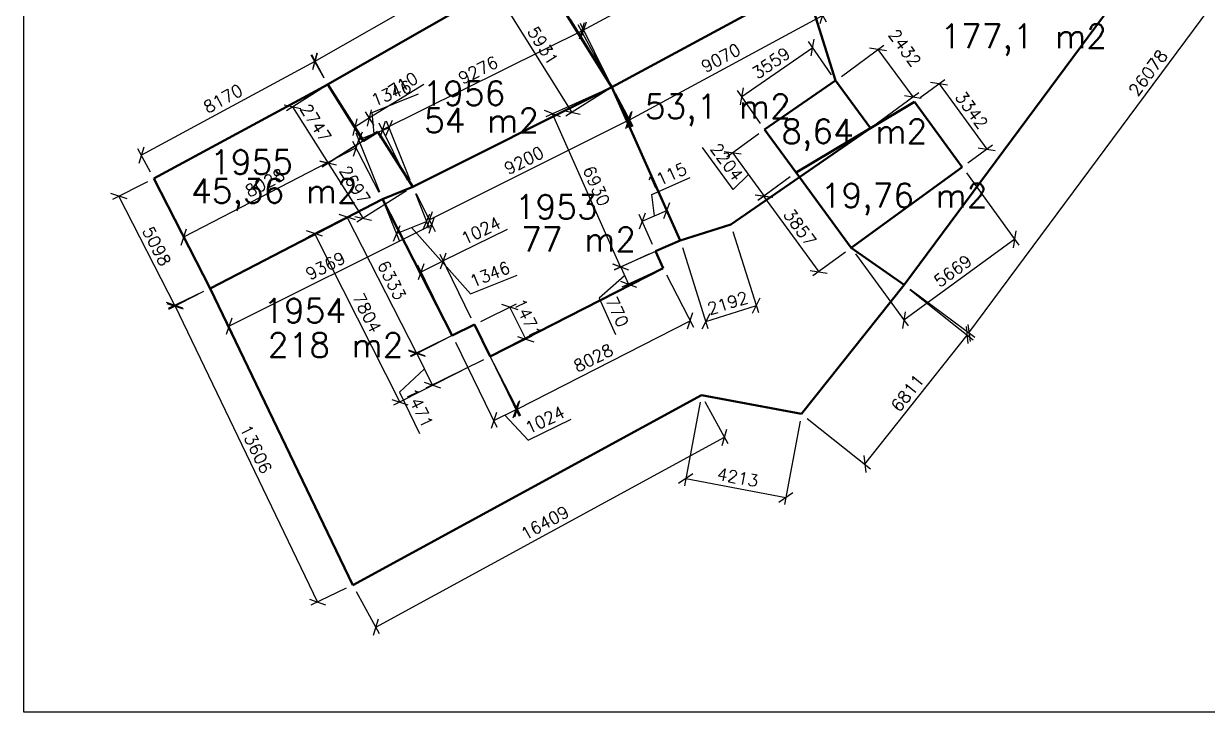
# Model space of a CAD drawing. Header units: millimetres. Extents: x -1463353 to -693674, y -1913439 to -867598.
# Drawn here: x -935317 to -886401, y -970962 to -942512 of the extents above; entities that cross this region are included whole.
import ezdxf
from ezdxf.enums import TextEntityAlignment as Align

# ---------------------------------------------------------------- set-up
doc = ezdxf.new("R2010")
doc.units = ezdxf.units.MM
doc.layers.add('bednar', color=2, linetype='Continuous', lineweight=50)
doc.layers.add('hervert', color=6, linetype='Continuous', lineweight=50)
doc.layers.add('bednar-koty', color=2, linetype='Continuous')
doc.layers.add('hervert-koty', color=6, linetype='Continuous')
doc.layers.add('vykres', color=9, linetype='Continuous', plot=False)
doc.styles.get("Standard").update_dxf_attribs({"font": 'txt.shx'})
doc.dimstyles.new('ISO-25', dxfattribs={"dimtxt": 500, "dimasz": 500, "dimexe": 300, "dimexo": 300, "dimgap": 200, "dimtad": 1, "dimdec": 0, "dimtxsty": 'Standard', "dimblk": 'OBLIQUE', "dimcen": 1, "dimadec": 0, "dimazin": 0, "dimtfac": 1, "dimtdec": 0, "dimtmove": 1, "dimatfit": 3, "dimldrblk": 'OBLIQUE', "dimfxl": 0, "dimarcsym": 0})

# ---------------------------------------------------------------- blocks, each defined once
blk = doc.blocks.new('_Oblique')
at = {"color": 0, "linetype": 'ByBlock', "lineweight": -2}
blk.add_line((-0.5, -0.5), (0.5, 0.5), dxfattribs=at)
blk = doc.blocks.new('*D5')
at = {"layer": 'Defpoints', "color": 0}
for p in [(-908887, -952617), (-907779, -954787), (-916037, -956267)]:
    blk.add_point(p, dxfattribs=at)
at = {"layer": 'hervert-koty', "color": 0, "lineweight": -2}
for p, q in [((-908750, -952884), (-907642, -955054)), ((-914929, -958437), (-907779, -954787)), ((-915900, -956534), (-914792, -958704))]:
    blk.add_line(p, q, dxfattribs=at)
at = {"layer": 'hervert-koty', "color": 0, "lineweight": -2, "xscale": 500, "yscale": 500, "zscale": 500}
for p, rotation in [((-907779, -954787), 27.04383484737327), ((-914929, -958437), 207.0438348473733)]:
    blk.add_blockref('_Oblique', p, dxfattribs=dict(at, rotation=rotation))
at = {"layer": 'hervert-koty', "color": 0, "insert": (-911776, -956323), "char_height": 500, "attachment_point": 5, "rotation": 27.0438}
blk.add_mtext('8028', dxfattribs=at)
blk = doc.blocks.new('*D7')
at = {"layer": 'Defpoints', "color": 0}
for p in [(-915220, -954224), (-916687, -954947), (-916037, -956267)]:
    blk.add_point(p, dxfattribs=at)
at = {"layer": 'hervert-koty', "color": 0, "lineweight": -2}
for p, q in [((-916418, -954814), (-914951, -954092)), ((-914570, -955544), (-915220, -954224)), ((-915768, -956134), (-914301, -955412))]:
    blk.add_line(p, q, dxfattribs=at)
at = {"layer": 'hervert-koty', "color": 0, "lineweight": -2, "xscale": 500, "yscale": 500, "zscale": 500}
for p, rotation in [((-915220, -954224), 116.2167528564192), ((-914570, -955544), 296.2167528564192)]:
    blk.add_blockref('_Oblique', p, dxfattribs=dict(at, rotation=rotation))
at = {"layer": 'hervert-koty', "color": 0, "insert": (-914491, -954686), "char_height": 500, "attachment_point": 5, "rotation": 296.2168}
blk.add_mtext('1471', dxfattribs=at)
blk = doc.blocks.new('*D8')
at = {"layer": 'Defpoints', "color": 0}
for p in [(-909207, -951917), (-908887, -952617), (-910322, -953273)]:
    blk.add_point(p, dxfattribs=at)
at = {"layer": 'hervert-koty', "color": 0, "lineweight": -2}
for p, q in [((-909480, -952041), (-910915, -952697)), ((-910642, -952573), (-910322, -953273)), ((-909160, -952741), (-910595, -953397)), ((-910482, -952923), (-911541, -953852)), ((-911541, -953852), (-910855, -955353))]:
    blk.add_line(p, q, dxfattribs=at)
at = {"layer": 'hervert-koty', "color": 0, "lineweight": -2, "xscale": 500, "yscale": 500, "zscale": 500}
for p, rotation in [((-910642, -952573), 114.5671713206013), ((-910322, -953273), 294.5671713206013)]:
    blk.add_blockref('_Oblique', p, dxfattribs=dict(at, rotation=rotation))
at = {"layer": 'hervert-koty', "color": 0, "insert": (-910789, -954416), "char_height": 500, "attachment_point": 5, "rotation": 294.5672}
blk.add_mtext('770', dxfattribs=at)
blk = doc.blocks.new('*D9')
at = {"layer": 'Defpoints', "color": 0}
for p in [(-920487, -949757), (-921946, -950502), (-917607, -955397)]:
    blk.add_point(p, dxfattribs=at)
at = {"layer": 'hervert-koty', "color": 0, "lineweight": -2}
for p, q in [((-920754, -949893), (-922213, -950638)), ((-919066, -956142), (-921946, -950502)), ((-917874, -955533), (-919333, -956278))]:
    blk.add_line(p, q, dxfattribs=at)
at = {"layer": 'hervert-koty', "color": 0, "lineweight": -2, "xscale": 500, "yscale": 500, "zscale": 500}
for p, rotation in [((-921946, -950502), 117.0505970070862), ((-919066, -956142), 297.0505970070862)]:
    blk.add_blockref('_Oblique', p, dxfattribs=dict(at, rotation=rotation))
at = {"layer": 'hervert-koty', "color": 0, "insert": (-920105, -953117), "char_height": 500, "attachment_point": 5, "rotation": 297.0506}
blk.add_mtext('6333', dxfattribs=at)
blk = doc.blocks.new('*D10')
at = {"layer": 'Defpoints', "color": 0}
for p in [(-917975, -952313), (-916687, -954947), (-917607, -955397)]:
    blk.add_point(p, dxfattribs=at)
at = {"layer": 'hervert-koty', "color": 0, "lineweight": -2}
for p, q in [((-915336, -951022), (-917975, -952313)), ((-918895, -952763), (-917975, -952313)), ((-916819, -954677), (-918107, -952044)), ((-917739, -955127), (-919027, -952494))]:
    blk.add_line(p, q, dxfattribs=at)
at = {"layer": 'hervert-koty', "color": 0, "lineweight": -2, "xscale": 500, "yscale": 500, "zscale": 500}
for p, rotation in [((-917975, -952313), 26.06466407828576), ((-918895, -952763), 206.0646640782857)]:
    blk.add_blockref('_Oblique', p, dxfattribs=dict(at, rotation=rotation))
at = {"layer": 'hervert-koty', "color": 0, "insert": (-916424, -951054), "char_height": 500, "attachment_point": 5, "rotation": 26.0647}
blk.add_mtext('1024', dxfattribs=at)
blk = doc.blocks.new('*D11')
at = {"layer": 'Defpoints', "color": 0}
for p in [(-908735, -950225), (-908187, -951467), (-909207, -951917)]:
    blk.add_point(p, dxfattribs=at)
at = {"layer": 'hervert-koty', "color": 0, "lineweight": -2}
for p, q in [((-909354, -949569), (-907769, -948870)), ((-909245, -950450), (-909354, -949569)), ((-908308, -951192), (-908856, -949951)), ((-909328, -951642), (-909876, -950401)), ((-909755, -950675), (-908735, -950225))]:
    blk.add_line(p, q, dxfattribs=at)
at = {"layer": 'hervert-koty', "color": 0, "lineweight": -2, "xscale": 500, "yscale": 500, "zscale": 500}
for p, rotation in [((-908735, -950225), 23.80594351845772), ((-909755, -950675), 203.8059435184577)]:
    blk.add_blockref('_Oblique', p, dxfattribs=dict(at, rotation=rotation))
at = {"layer": 'hervert-koty', "color": 0, "insert": (-908743, -948808), "char_height": 500, "attachment_point": 5, "rotation": 23.8059}
blk.add_mtext('1115', dxfattribs=at)
blk = doc.blocks.new('*D12')
at = {"layer": 'Defpoints', "color": 0}
for p in [(-919237, -949257), (-920487, -949757), (-918665, -950687)]:
    blk.add_point(p, dxfattribs=at)
at = {"layer": 'hervert-koty', "color": 0, "lineweight": -2}
for p, q in [((-919125, -949535), (-918553, -950965)), ((-920375, -950035), (-919803, -951465)), ((-919915, -951187), (-918665, -950687)), ((-919290, -950937), (-916847, -953667)), ((-916847, -953667), (-914928, -952900))]:
    blk.add_line(p, q, dxfattribs=at)
at = {"layer": 'hervert-koty', "color": 0, "lineweight": -2, "xscale": 500, "yscale": 500, "zscale": 500}
for p, rotation in [((-918665, -950687), 21.80140948635181), ((-919915, -951187), 201.8014094863518)]:
    blk.add_blockref('_Oblique', p, dxfattribs=dict(at, rotation=rotation))
at = {"layer": 'hervert-koty', "color": 0, "insert": (-916055, -952866), "char_height": 500, "attachment_point": 5, "rotation": 21.8014}
blk.add_mtext('1346', dxfattribs=at)
blk = doc.blocks.new('*D13')
at = {"layer": 'bednar-koty', "color": 0, "lineweight": -2}
for p, q in [((-923000, -945187), (-924458, -946111)), ((-924204, -945950), (-922734, -948270)), ((-921530, -947507), (-922988, -948431))]:
    blk.add_line(p, q, dxfattribs=at)
at = {"layer": 'Defpoints', "color": 0}
for p in [(-922747, -945027), (-921277, -947347), (-922734, -948270)]:
    blk.add_point(p, dxfattribs=at)
at = {"layer": 'bednar-koty', "color": 0, "lineweight": -2, "xscale": 500, "yscale": 500, "zscale": 500}
for p, rotation in [((-924204, -945950), 122.359192864501), ((-922734, -948270), 302.359192864501)]:
    blk.add_blockref('_Oblique', p, dxfattribs=dict(at, rotation=rotation))
at = {"layer": 'bednar-koty', "color": 0, "insert": (-923251, -946614), "char_height": 500, "attachment_point": 5, "rotation": 302.3592}
blk.add_mtext('2747', dxfattribs=at)
blk = doc.blocks.new('*D14')
at = {"layer": 'bednar-koty', "color": 0, "lineweight": -2}
for p, q in [((-930204, -949043), (-931646, -949780)), ((-929058, -954183), (-931378, -949643)), ((-927884, -953583), (-929326, -954320))]:
    blk.add_line(p, q, dxfattribs=at)
at = {"layer": 'Defpoints', "color": 0}
for p in [(-929937, -948907), (-931378, -949643), (-927617, -953447)]:
    blk.add_point(p, dxfattribs=at)
at = {"layer": 'bednar-koty', "color": 0, "lineweight": -2, "xscale": 500, "yscale": 500, "zscale": 500}
for p, rotation in [((-931378, -949643), 117.067632843799), ((-929058, -954183), 297.067632843799)]:
    blk.add_blockref('_Oblique', p, dxfattribs=dict(at, rotation=rotation))
at = {"layer": 'bednar-koty', "color": 0, "insert": (-929818, -951709), "char_height": 500, "attachment_point": 5, "rotation": 297.0676}
blk.add_mtext('5098', dxfattribs=at)
blk = doc.blocks.new('*D15')
at = {"layer": 'Defpoints', "color": 0}
for p in [(-927617, -953447), (-921717, -965707), (-923175, -966409)]:
    blk.add_point(p, dxfattribs=at)
at = {"layer": 'hervert-koty', "color": 0, "lineweight": -2}
for p, q in [((-927887, -953577), (-929346, -954279)), ((-929075, -954149), (-923175, -966409)), ((-921987, -965837), (-923446, -966539))]:
    blk.add_line(p, q, dxfattribs=at)
at = {"layer": 'hervert-koty', "color": 0, "lineweight": -2, "xscale": 500, "yscale": 500, "zscale": 500}
for p, rotation in [((-929075, -954149), 115.6987115991615), ((-923175, -966409), 295.6987115991615)]:
    blk.add_blockref('_Oblique', p, dxfattribs=dict(at, rotation=rotation))
at = {"layer": 'hervert-koty', "color": 0, "insert": (-925720, -960083), "char_height": 500, "attachment_point": 5, "rotation": 295.6987}
blk.add_mtext('13606', dxfattribs=at)
blk = doc.blocks.new('*D16')
at = {"layer": 'bednar-koty', "color": 0, "lineweight": -2}
for p, q in [((-930456, -947948), (-923270, -944061)), ((-922894, -944756), (-923413, -943797)), ((-930080, -948643), (-930598, -947684))]:
    blk.add_line(p, q, dxfattribs=at)
at = {"layer": 'Defpoints', "color": 0}
for p in [(-923270, -944061), (-922751, -945020), (-929937, -948907)]:
    blk.add_point(p, dxfattribs=at)
at = {"layer": 'bednar-koty', "color": 0, "lineweight": -2, "xscale": 500, "yscale": 500, "zscale": 500}
for p, rotation in [((-923270, -944061), 28.41014193657022), ((-930456, -947948), 208.4101419365702)]:
    blk.add_blockref('_Oblique', p, dxfattribs=dict(at, rotation=rotation))
at = {"layer": 'bednar-koty', "color": 0, "insert": (-927077, -945608), "char_height": 500, "attachment_point": 5, "rotation": 28.4101}
blk.add_mtext('8170', dxfattribs=at)
blk = doc.blocks.new('*D17')
at = {"layer": 'bednar-koty', "color": 0, "lineweight": -2}
for p, q in [((-919103, -949525), (-918318, -951094)), ((-926832, -955016), (-918452, -950826)), ((-927483, -953715), (-926698, -955284))]:
    blk.add_line(p, q, dxfattribs=at)
at = {"layer": 'Defpoints', "color": 0}
for p in [(-919237, -949257), (-918452, -950826), (-927617, -953447)]:
    blk.add_point(p, dxfattribs=at)
at = {"layer": 'bednar-koty', "color": 0, "lineweight": -2, "xscale": 500, "yscale": 500, "zscale": 500}
for p, rotation in [((-918452, -950826), 26.56505117707799), ((-926832, -955016), 206.565051177078)]:
    blk.add_blockref('_Oblique', p, dxfattribs=dict(at, rotation=rotation))
at = {"layer": 'bednar-koty', "color": 0, "insert": (-922844, -952518), "char_height": 500, "attachment_point": 5, "rotation": 26.5651}
blk.add_mtext('9369', dxfattribs=at)
blk = doc.blocks.new('*D18')
at = {"layer": 'bednar-koty', "color": 0, "lineweight": -2}
for p, q in [((-920930, -947137), (-922985, -948435)), ((-922732, -948275), (-921292, -950555)), ((-919490, -949417), (-921545, -950715))]:
    blk.add_line(p, q, dxfattribs=at)
at = {"layer": 'Defpoints', "color": 0}
for p in [(-920677, -946977), (-919237, -949257), (-921292, -950555)]:
    blk.add_point(p, dxfattribs=at)
at = {"layer": 'bednar-koty', "color": 0, "lineweight": -2, "xscale": 500, "yscale": 500, "zscale": 500}
for p, rotation in [((-922732, -948275), 122.2756443145776), ((-921292, -950555), 302.2756443145776)]:
    blk.add_blockref('_Oblique', p, dxfattribs=dict(at, rotation=rotation))
at = {"layer": 'bednar-koty', "color": 0, "insert": (-921631, -949174), "char_height": 500, "attachment_point": 5, "rotation": 302.2756}
blk.add_mtext('2697', dxfattribs=at)
blk = doc.blocks.new('*D19')
at = {"layer": 'bednar-koty', "color": 0, "lineweight": -2}
for p, q in [((-918777, -945021), (-921027, -946409)), ((-921439, -947094), (-921789, -946526)), ((-921027, -946409), (-921632, -946782)), ((-920834, -946721), (-921185, -946153))]:
    blk.add_line(p, q, dxfattribs=at)
at = {"layer": 'Defpoints', "color": 0}
for p in [(-921632, -946782), (-920677, -946977), (-921281, -947350)]:
    blk.add_point(p, dxfattribs=at)
at = {"layer": 'bednar-koty', "color": 0, "lineweight": -2, "xscale": 500, "yscale": 500, "zscale": 500}
for p, rotation in [((-921632, -946782), 211.6607510924075), ((-921027, -946409), 31.66075109240753)]:
    blk.add_blockref('_Oblique', p, dxfattribs=dict(at, rotation=rotation))
at = {"layer": 'bednar-koty', "color": 0, "insert": (-919644, -945027), "char_height": 500, "attachment_point": 5, "rotation": 31.6608}
blk.add_mtext('710', dxfattribs=at)
blk = doc.blocks.new('*D20')
at = {"layer": 'bednar-koty', "color": 0, "lineweight": -2}
for p, q in [((-910876, -945407), (-910193, -946771)), ((-918554, -950621), (-910327, -946503)), ((-919103, -949525), (-918419, -950890))]:
    blk.add_line(p, q, dxfattribs=at)
at = {"layer": 'Defpoints', "color": 0}
for p in [(-911010, -945139), (-910327, -946503), (-919237, -949257)]:
    blk.add_point(p, dxfattribs=at)
at = {"layer": 'bednar-koty', "color": 0, "lineweight": -2, "xscale": 500, "yscale": 500, "zscale": 500}
for p, rotation in [((-910327, -946503), 26.59289168928024), ((-918554, -950621), 206.5928916892802)]:
    blk.add_blockref('_Oblique', p, dxfattribs=dict(at, rotation=rotation))
at = {"layer": 'bednar-koty', "color": 0, "insert": (-914642, -948160), "char_height": 500, "attachment_point": 5, "rotation": 26.5929}
blk.add_mtext('9200', dxfattribs=at)
blk = doc.blocks.new('*D21')
at = {"layer": 'bednar-koty', "color": 0, "lineweight": -2}
for p, q in [((-923292, -944073), (-914692, -939153)), ((-914296, -939846), (-914841, -938893)), ((-922896, -944766), (-923441, -943813))]:
    blk.add_line(p, q, dxfattribs=at)
at = {"layer": 'Defpoints', "color": 0}
for p in [(-914692, -939153), (-914147, -940107), (-922747, -945027)]:
    blk.add_point(p, dxfattribs=at)
at = {"layer": 'bednar-koty', "color": 0, "lineweight": -2, "xscale": 500, "yscale": 500, "zscale": 500}
for p, rotation in [((-914692, -939153), 29.7735722206899), ((-923292, -944073), 209.7735722206899)]:
    blk.add_blockref('_Oblique', p, dxfattribs=dict(at, rotation=rotation))
at = {"layer": 'bednar-koty', "color": 0, "insert": (-919216, -941223), "char_height": 500, "attachment_point": 5, "rotation": 29.7736}
blk.add_mtext('9908', dxfattribs=at)
blk = doc.blocks.new('*D24')
at = {"layer": 'bednar-koty', "color": 0, "lineweight": -2}
for p, q in [((-914401, -940266), (-916068, -941313)), ((-915814, -941153), (-912660, -946176)), ((-911247, -945289), (-912914, -946336))]:
    blk.add_line(p, q, dxfattribs=at)
at = {"layer": 'Defpoints', "color": 0}
for p in [(-914147, -940107), (-910993, -945130), (-912660, -946176)]:
    blk.add_point(p, dxfattribs=at)
at = {"layer": 'bednar-koty', "color": 0, "lineweight": -2, "xscale": 500, "yscale": 500, "zscale": 500}
for p, rotation in [((-915814, -941153), 122.1207127218037), ((-912660, -946176), 302.1207127218037)]:
    blk.add_blockref('_Oblique', p, dxfattribs=dict(at, rotation=rotation))
at = {"layer": 'bednar-koty', "color": 0, "insert": (-913856, -943425), "char_height": 500, "attachment_point": 5, "rotation": 302.1207}
blk.add_mtext('5931', dxfattribs=at)
blk = doc.blocks.new('*D28')
at = {"layer": 'bednar-koty', "color": 0, "lineweight": -2}
for p, q in [((-902884, -941091), (-902159, -942433)), ((-910282, -946479), (-902302, -942169)), ((-910864, -945401), (-910140, -946743))]:
    blk.add_line(p, q, dxfattribs=at)
at = {"layer": 'Defpoints', "color": 0}
for p in [(-903027, -940827), (-902302, -942169), (-911007, -945137)]:
    blk.add_point(p, dxfattribs=at)
at = {"layer": 'bednar-koty', "color": 0, "lineweight": -2, "xscale": 500, "yscale": 500, "zscale": 500}
for p, rotation in [((-902302, -942169), 28.37270581436362), ((-910282, -946479), 208.3727058143636)]:
    blk.add_blockref('_Oblique', p, dxfattribs=dict(at, rotation=rotation))
at = {"layer": 'bednar-koty', "color": 0, "insert": (-906506, -943928), "char_height": 500, "attachment_point": 5, "rotation": 28.3727}
blk.add_mtext('9070', dxfattribs=at)
blk = doc.blocks.new('*D39')
at = {"layer": 'Defpoints', "color": 0}
for p in [(-907307, -957857), (-906358, -959599), (-921717, -965707)]:
    blk.add_point(p, dxfattribs=at)
at = {"layer": 'hervert-koty', "color": 0, "lineweight": -2}
for p, q in [((-907163, -958120), (-906214, -959862)), ((-920768, -967449), (-906358, -959599)), ((-921573, -965970), (-920624, -967712))]:
    blk.add_line(p, q, dxfattribs=at)
at = {"layer": 'hervert-koty', "color": 0, "lineweight": -2, "xscale": 500, "yscale": 500, "zscale": 500}
for p, rotation in [((-906358, -959599), 28.57980680304445), ((-920768, -967449), 208.5798068030444)]:
    blk.add_blockref('_Oblique', p, dxfattribs=dict(at, rotation=rotation))
at = {"layer": 'hervert-koty', "color": 0, "insert": (-913778, -963129), "char_height": 500, "attachment_point": 5, "rotation": 28.5798}
blk.add_mtext('16409', dxfattribs=at)
blk = doc.blocks.new('*D40')
at = {"layer": 'Defpoints', "color": 0}
for p in [(-907307, -957857), (-903167, -958637), (-903817, -962087)]:
    blk.add_point(p, dxfattribs=at)
at = {"layer": 'hervert-koty', "color": 0, "lineweight": -2}
for p, q in [((-907362, -958152), (-908012, -961602)), ((-903222, -958932), (-903872, -962382)), ((-907957, -961307), (-903817, -962087))]:
    blk.add_line(p, q, dxfattribs=at)
at = {"layer": 'hervert-koty', "color": 0, "lineweight": -2, "xscale": 500, "yscale": 500, "zscale": 500}
for p, rotation in [((-907957, -961307), 169.3302171955033), ((-903817, -962087), 349.3302171955033)]:
    blk.add_blockref('_Oblique', p, dxfattribs=dict(at, rotation=rotation))
at = {"layer": 'hervert-koty', "color": 0, "insert": (-905804, -961255), "char_height": 500, "attachment_point": 5, "rotation": 349.3302}
blk.add_mtext('4213', dxfattribs=at)
blk = doc.blocks.new('*D41')
at = {"layer": 'Defpoints', "color": 0}
for p in [(-898927, -953307), (-896320, -955380), (-903167, -958637)]:
    blk.add_point(p, dxfattribs=at)
at = {"layer": 'hervert-koty', "color": 0, "lineweight": -2}
for p, q in [((-898692, -953493), (-896085, -955567)), ((-900560, -960710), (-896320, -955380)), ((-902932, -958823), (-900325, -960897))]:
    blk.add_line(p, q, dxfattribs=at)
at = {"layer": 'hervert-koty', "color": 0, "lineweight": -2, "xscale": 500, "yscale": 500, "zscale": 500}
for p, rotation in [((-896320, -955380), 51.49784999375933), ((-900560, -960710), 231.4978499937593)]:
    blk.add_blockref('_Oblique', p, dxfattribs=dict(at, rotation=rotation))
at = {"layer": 'hervert-koty', "color": 0, "insert": (-898792, -957765), "char_height": 500, "attachment_point": 5, "rotation": 51.4978}
blk.add_mtext('6811', dxfattribs=at)
blk = doc.blocks.new('*D42')
at = {"layer": 'Defpoints', "color": 0}
for p in [(-883397, -932357), (-880722, -934339), (-898927, -953307)]:
    blk.add_point(p, dxfattribs=at)
at = {"layer": 'hervert-koty', "color": 0, "lineweight": -2}
for p, q in [((-883156, -932535), (-880481, -934518)), ((-896252, -955289), (-880722, -934339)), ((-898686, -953485), (-896011, -955468))]:
    blk.add_line(p, q, dxfattribs=at)
at = {"layer": 'hervert-koty', "color": 0, "lineweight": -2, "xscale": 500, "yscale": 500, "zscale": 500}
for p, rotation in [((-880722, -934339), 53.45087451500281), ((-896252, -955289), 233.4508745150028)]:
    blk.add_blockref('_Oblique', p, dxfattribs=dict(at, rotation=rotation))
at = {"layer": 'hervert-koty', "color": 0, "insert": (-888849, -944546), "char_height": 500, "attachment_point": 5, "rotation": 53.4509}
blk.add_mtext('26078', dxfattribs=at)
blk = doc.blocks.new('*D46')
at = {"layer": 'Defpoints', "color": 0}
for p in [(-903027, -940827), (-912259, -942819), (-911007, -945137)]:
    blk.add_point(p, dxfattribs=at)
at = {"layer": 'hervert-koty', "color": 0, "lineweight": -2}
for p, q in [((-904279, -938509), (-912259, -942819)), ((-903169, -940563), (-904421, -938245)), ((-911149, -944873), (-912401, -942555))]:
    blk.add_line(p, q, dxfattribs=at)
at = {"layer": 'hervert-koty', "color": 0, "lineweight": -2, "xscale": 500, "yscale": 500, "zscale": 500}
for p, rotation in [((-904279, -938509), 28.37349325599647), ((-912259, -942819), 208.3734932559964)]:
    blk.add_blockref('_Oblique', p, dxfattribs=dict(at, rotation=rotation))
at = {"layer": 'hervert-koty', "color": 0, "insert": (-908482, -940268), "char_height": 500, "attachment_point": 5, "rotation": 28.3735}
blk.add_mtext('9070', dxfattribs=at)
blk = doc.blocks.new('*D47')
at = {"layer": 'Defpoints', "color": 0}
for p in [(-911007, -945137), (-920489, -946895), (-919318, -949257)]:
    blk.add_point(p, dxfattribs=at)
at = {"layer": 'hervert-koty', "color": 0, "lineweight": -2}
for p, q in [((-911140, -944868), (-912311, -942506)), ((-912177, -942775), (-920489, -946895)), ((-919451, -948988), (-920622, -946626))]:
    blk.add_line(p, q, dxfattribs=at)
at = {"layer": 'hervert-koty', "color": 0, "lineweight": -2, "xscale": 500, "yscale": 500, "zscale": 500}
for p, rotation in [((-912177, -942775), 26.36841751673598), ((-920489, -946895), 206.368417516736)]:
    blk.add_blockref('_Oblique', p, dxfattribs=dict(at, rotation=rotation))
at = {"layer": 'hervert-koty', "color": 0, "insert": (-916533, -944432), "char_height": 500, "attachment_point": 5, "rotation": 26.3684}
blk.add_mtext('9276', dxfattribs=at)
blk = doc.blocks.new('*D48')
at = {"layer": 'Defpoints', "color": 0}
for p in [(-921462, -947318), (-919237, -949257), (-920487, -949757)]:
    blk.add_point(p, dxfattribs=at)
at = {"layer": 'hervert-koty', "color": 0, "lineweight": -2}
for p, q in [((-920916, -946184), (-918997, -945417)), ((-920837, -947068), (-920916, -946184)), ((-920212, -946818), (-921462, -947318)), ((-919348, -948978), (-920324, -946540)), ((-920598, -949478), (-921574, -947040))]:
    blk.add_line(p, q, dxfattribs=at)
at = {"layer": 'hervert-koty', "color": 0, "lineweight": -2, "xscale": 500, "yscale": 500, "zscale": 500}
for p, rotation in [((-920212, -946818), 21.80140948635184), ((-921462, -947318), 201.8014094863518)]:
    blk.add_blockref('_Oblique', p, dxfattribs=dict(at, rotation=rotation))
at = {"layer": 'hervert-koty', "color": 0, "insert": (-920124, -945383), "char_height": 500, "attachment_point": 5, "rotation": 21.8014}
blk.add_mtext('1346', dxfattribs=at)
blk = doc.blocks.new('*D49')
at = {"layer": 'Defpoints', "color": 0}
for p in [(-920487, -949757), (-928710, -951334), (-927617, -953447)]:
    blk.add_point(p, dxfattribs=at)
at = {"layer": 'hervert-koty', "color": 0, "lineweight": -2}
for p, q in [((-920625, -949490), (-921718, -947378)), ((-921580, -947644), (-928710, -951334)), ((-927755, -953180), (-928848, -951068))]:
    blk.add_line(p, q, dxfattribs=at)
at = {"layer": 'hervert-koty', "color": 0, "lineweight": -2, "xscale": 500, "yscale": 500, "zscale": 500}
for p, rotation in [((-921580, -947644), 27.36299094377635), ((-928710, -951334), 207.3629909437763)]:
    blk.add_blockref('_Oblique', p, dxfattribs=dict(at, rotation=rotation))
at = {"layer": 'hervert-koty', "color": 0, "insert": (-925352, -949090), "char_height": 500, "attachment_point": 5, "rotation": 27.363}
blk.add_mtext('8028', dxfattribs=at)
blk = doc.blocks.new('*D50')
at = {"layer": 'Defpoints', "color": 0}
for p in [(-906097, -950807), (-908187, -951467), (-905039, -954155)]:
    blk.add_point(p, dxfattribs=at)
at = {"layer": 'hervert-koty', "color": 0, "lineweight": -2}
for p, q in [((-906006, -951093), (-904949, -954442)), ((-908096, -951753), (-907039, -955102)), ((-907129, -954815), (-905039, -954155))]:
    blk.add_line(p, q, dxfattribs=at)
at = {"layer": 'hervert-koty', "color": 0, "lineweight": -2, "xscale": 500, "yscale": 500, "zscale": 500}
for p, rotation in [((-905039, -954155), 17.52556837372287), ((-907129, -954815), 197.5255683737229)]:
    blk.add_blockref('_Oblique', p, dxfattribs=dict(at, rotation=rotation))
at = {"layer": 'hervert-koty', "color": 0, "insert": (-906220, -954056), "char_height": 500, "attachment_point": 5, "rotation": 17.5256}
blk.add_mtext('2192', dxfattribs=at)
blk = doc.blocks.new('*D51')
at = {"layer": 'Defpoints', "color": 0}
for p in [(-901767, -944867), (-898572, -945538), (-900327, -946827)]:
    blk.add_point(p, dxfattribs=at)
at = {"layer": 'hervert-koty', "color": 0, "lineweight": -2}
for p, q in [((-901525, -944689), (-899770, -943400)), ((-900012, -943578), (-898572, -945538)), ((-900085, -946649), (-898330, -945360))]:
    blk.add_line(p, q, dxfattribs=at)
at = {"layer": 'hervert-koty', "color": 0, "lineweight": -2, "xscale": 500, "yscale": 500, "zscale": 500}
for p, rotation in [((-900012, -943578), 126.3044971225752), ((-898572, -945538), 306.3044971225752)]:
    blk.add_blockref('_Oblique', p, dxfattribs=dict(at, rotation=rotation))
at = {"layer": 'hervert-koty', "color": 0, "insert": (-898907, -943513), "char_height": 500, "attachment_point": 5, "rotation": 306.3045}
blk.add_mtext('2432', dxfattribs=at)
blk = doc.blocks.new('*D52')
at = {"layer": 'Defpoints', "color": 0}
for p in [(-898507, -945737), (-895520, -947695), (-896537, -948437)]:
    blk.add_point(p, dxfattribs=at)
at = {"layer": 'hervert-koty', "color": 0, "lineweight": -2}
for p, q in [((-898264, -945560), (-897247, -944818)), ((-897490, -944995), (-895520, -947695)), ((-896294, -948260), (-895277, -947518))]:
    blk.add_line(p, q, dxfattribs=at)
at = {"layer": 'hervert-koty', "color": 0, "lineweight": -2, "xscale": 500, "yscale": 500, "zscale": 500}
for p, rotation in [((-897490, -944995), 126.1155982288362), ((-895520, -947695), 306.1155982288362)]:
    blk.add_blockref('_Oblique', p, dxfattribs=dict(at, rotation=rotation))
at = {"layer": 'hervert-koty', "color": 0, "insert": (-896141, -946079), "char_height": 500, "attachment_point": 5, "rotation": 306.1156}
blk.add_mtext('3342', dxfattribs=at)
blk = doc.blocks.new('*D53')
at = {"layer": 'Defpoints', "color": 0}
for p in [(-896537, -948437), (-901117, -951777), (-898942, -954760)]:
    blk.add_point(p, dxfattribs=at)
at = {"layer": 'hervert-koty', "color": 0, "lineweight": -2}
for p, q in [((-896360, -948679), (-894185, -951662)), ((-894362, -951420), (-898942, -954760)), ((-900940, -952019), (-898765, -955002))]:
    blk.add_line(p, q, dxfattribs=at)
at = {"layer": 'hervert-koty', "color": 0, "lineweight": -2, "xscale": 500, "yscale": 500, "zscale": 500}
for p, rotation in [((-894362, -951420), 36.10168693553739), ((-898942, -954760), 216.1016869355374)]:
    blk.add_blockref('_Oblique', p, dxfattribs=dict(at, rotation=rotation))
at = {"layer": 'hervert-koty', "color": 0, "insert": (-896917, -952726), "char_height": 500, "attachment_point": 5, "rotation": 36.1017}
blk.add_mtext('5669', dxfattribs=at)
blk = doc.blocks.new('*D54')
at = {"layer": 'Defpoints', "color": 0}
for p in [(-903392, -948663), (-901117, -951777), (-902462, -952759)]:
    blk.add_point(p, dxfattribs=at)
at = {"layer": 'hervert-koty', "color": 0, "lineweight": -2}
for p, q in [((-903634, -948840), (-904979, -949822)), ((-904737, -949645), (-902462, -952759)), ((-901359, -951954), (-902704, -952936))]:
    blk.add_line(p, q, dxfattribs=at)
at = {"layer": 'hervert-koty', "color": 0, "lineweight": -2, "xscale": 500, "yscale": 500, "zscale": 500}
for p, rotation in [((-904737, -949645), 126.1530157962973), ((-902462, -952759), 306.1530157962973)]:
    blk.add_blockref('_Oblique', p, dxfattribs=dict(at, rotation=rotation))
at = {"layer": 'hervert-koty', "color": 0, "insert": (-903236, -950937), "char_height": 500, "attachment_point": 5, "rotation": 306.153}
blk.add_mtext('3857', dxfattribs=at)
blk = doc.blocks.new('*D55')
at = {"layer": 'Defpoints', "color": 0}
for p in [(-904697, -946887), (-903392, -948663), (-904711, -949632)]:
    blk.add_point(p, dxfattribs=at)
at = {"layer": 'hervert-koty', "color": 0, "lineweight": -2}
for p, q in [((-904939, -947064), (-906258, -948033)), ((-905991, -949357), (-907264, -947624)), ((-906016, -947856), (-904711, -949632)), ((-905363, -948744), (-905991, -949357)), ((-903634, -948840), (-904953, -949809))]:
    blk.add_line(p, q, dxfattribs=at)
at = {"layer": 'hervert-koty', "color": 0, "lineweight": -2, "xscale": 500, "yscale": 500, "zscale": 500}
for p, rotation in [((-906016, -947856), 126.3044971233909), ((-904711, -949632), 306.3044971233909)]:
    blk.add_blockref('_Oblique', p, dxfattribs=dict(at, rotation=rotation))
at = {"layer": 'hervert-koty', "color": 0, "insert": (-906265, -948224), "char_height": 500, "attachment_point": 5, "rotation": 306.3045}
blk.add_mtext('2204', dxfattribs=at)
blk = doc.blocks.new('*D56')
at = {"layer": 'Defpoints', "color": 0}
for p in [(-902711, -943497), (-901767, -944867), (-904697, -946887)]:
    blk.add_point(p, dxfattribs=at)
at = {"layer": 'hervert-koty', "color": 0, "lineweight": -2}
for p, q in [((-905641, -945517), (-902711, -943497)), ((-901937, -944620), (-902881, -943250)), ((-904867, -946640), (-905811, -945270))]:
    blk.add_line(p, q, dxfattribs=at)
at = {"layer": 'hervert-koty', "color": 0, "lineweight": -2, "xscale": 500, "yscale": 500, "zscale": 500}
for p, rotation in [((-902711, -943497), 34.58314841806318), ((-905641, -945517), 214.5831484180632)]:
    blk.add_blockref('_Oblique', p, dxfattribs=dict(at, rotation=rotation))
at = {"layer": 'hervert-koty', "color": 0, "insert": (-904432, -944137), "char_height": 500, "attachment_point": 5, "rotation": 34.5831}
blk.add_mtext('3559', dxfattribs=at)
blk = doc.blocks.new('*D57')
at = {"layer": 'Defpoints', "color": 0}
for p in [(-911007, -945137), (-913466, -946232), (-908187, -951467)]:
    blk.add_point(p, dxfattribs=at)
at = {"layer": 'hervert-koty', "color": 0, "lineweight": -2}
for p, q in [((-911281, -945259), (-913741, -946355)), ((-910646, -952562), (-913466, -946232)), ((-908461, -951589), (-910921, -952685))]:
    blk.add_line(p, q, dxfattribs=at)
at = {"layer": 'hervert-koty', "color": 0, "lineweight": -2, "xscale": 500, "yscale": 500, "zscale": 500}
for p, rotation in [((-913466, -946232), 114.0128588776575), ((-910646, -952562), 294.0128588776575)]:
    blk.add_blockref('_Oblique', p, dxfattribs=dict(at, rotation=rotation))
at = {"layer": 'hervert-koty', "color": 0, "insert": (-911645, -949214), "char_height": 500, "attachment_point": 5, "rotation": 294.0129}
blk.add_mtext('6930', dxfattribs=at)
blk = doc.blocks.new('*D58')
at = {"layer": 'Defpoints', "color": 0}
for p in [(-916687, -954947), (-917607, -955397), (-914969, -958458)]:
    blk.add_point(p, dxfattribs=at)
at = {"layer": 'hervert-koty', "color": 0, "lineweight": -2}
for p, q in [((-916555, -955216), (-914838, -958727)), ((-917475, -955666), (-915758, -959177)), ((-915889, -958908), (-914969, -958458)), ((-915429, -958683), (-914472, -959718)), ((-914472, -959718), (-912691, -958846))]:
    blk.add_line(p, q, dxfattribs=at)
at = {"layer": 'hervert-koty', "color": 0, "lineweight": -2, "xscale": 500, "yscale": 500, "zscale": 500}
for p, rotation in [((-914969, -958458), 26.06466407828576), ((-915889, -958908), 206.0646640782857)]:
    blk.add_blockref('_Oblique', p, dxfattribs=dict(at, rotation=rotation))
at = {"layer": 'hervert-koty', "color": 0, "insert": (-913779, -958878), "char_height": 500, "attachment_point": 5, "rotation": 26.0647}
blk.add_mtext('1024', dxfattribs=at)
blk = doc.blocks.new('*D59')
at = {"layer": 'Defpoints', "color": 0}
for p in [(-916687, -954947), (-916040, -956268), (-918432, -957438)]:
    blk.add_point(p, dxfattribs=at)
at = {"layer": 'hervert-koty', "color": 0, "lineweight": -2}
for p, q in [((-916956, -955079), (-919348, -956248)), ((-919079, -956117), (-918432, -957438)), ((-918755, -956777), (-919790, -957734)), ((-916310, -956400), (-918702, -957570)), ((-919790, -957734), (-918955, -959441))]:
    blk.add_line(p, q, dxfattribs=at)
at = {"layer": 'hervert-koty', "color": 0, "lineweight": -2, "xscale": 500, "yscale": 500, "zscale": 500}
for p, rotation in [((-919079, -956117), 116.064664093424), ((-918432, -957438), 296.064664093424)]:
    blk.add_blockref('_Oblique', p, dxfattribs=dict(at, rotation=rotation))
at = {"layer": 'hervert-koty', "color": 0, "insert": (-918968, -958390), "char_height": 500, "attachment_point": 5, "rotation": 296.0647}
blk.add_mtext('1471', dxfattribs=at)
blk = doc.blocks.new('*D60')
at = {"layer": 'Defpoints', "color": 0}
for p in [(-920487, -949757), (-916960, -956718), (-919772, -958143)]:
    blk.add_point(p, dxfattribs=at)
at = {"layer": 'hervert-koty', "color": 0, "lineweight": -2}
for p, q in [((-920754, -949892), (-923566, -951316)), ((-923298, -951181), (-919772, -958143)), ((-917228, -956854), (-920039, -958278))]:
    blk.add_line(p, q, dxfattribs=at)
at = {"layer": 'hervert-koty', "color": 0, "lineweight": -2, "xscale": 500, "yscale": 500, "zscale": 500}
for p, rotation in [((-923298, -951181), 116.8647114677514), ((-919772, -958143), 296.8647114677514)]:
    blk.add_blockref('_Oblique', p, dxfattribs=dict(at, rotation=rotation))
at = {"layer": 'hervert-koty', "color": 0, "insert": (-921133, -954458), "char_height": 500, "attachment_point": 5, "rotation": 296.8647}
blk.add_mtext('7804', dxfattribs=at)

msp = doc.modelspace()

# ---------------------------------------------------------------- linework, layer by layer
at = {"layer": 'bednar'}
for p, q in [((-923046.4, -945188.4), (-914146.8, -940106.7)), ((-914146.8, -940106.7), (-911010.4, -945138.5)), ((-911010.4, -945138.5), (-903026.8, -940826.7)), ((-912746.8, -942336.7), (-911006.8, -945136.7)), ((-929936.8, -948906.7), (-922746.8, -945026.7)), ((-922746.8, -945026.7), (-921281.4, -947349.5)), ((-921276.8, -947346.7), (-922746.8, -945026.7)), ((-911006.8, -945136.7), (-919236.8, -949256.7)), ((-921281.4, -947349.5), (-920676.8, -946976.7)), ((-920676.8, -946976.7), (-921276.8, -947346.7)), ((-920676.8, -946976.7), (-919236.8, -949256.7)), ((-919236.8, -949256.7), (-920676.8, -946976.7)), ((-927616.8, -953446.7), (-929936.8, -948906.7)), ((-920486.8, -949756.7), (-919236.8, -949256.7)), ((-927616.8, -953446.7), (-920486.8, -949756.7))]:
    msp.add_line(p, q, dxfattribs=at)
at = {"layer": 'hervert'}
for p, q in [((-883396.8, -932356.7), (-898926.8, -953306.7)), ((-911006.8, -945136.7), (-903026.8, -940826.7)), ((-903026.8, -940826.7), (-901766.8, -944866.7)), ((-901766.8, -944866.7), (-904696.8, -946886.7)), ((-901766.8, -944866.7), (-904696.8, -946886.7)), ((-900326.8, -946826.7), (-901766.8, -944866.7)), ((-900326.8, -946826.7), (-901766.8, -944866.7)), ((-911006.8, -945136.7), (-919236.8, -949256.7)), ((-908186.8, -951466.7), (-911006.8, -945136.7)), ((-908186.8, -951466.7), (-911006.8, -945136.7)), ((-898506.8, -945736.7), (-900326.8, -946826.7)), ((-896536.8, -948436.7), (-898506.8, -945736.7)), ((-904696.8, -946886.7), (-903256.8, -948846.7)), ((-904696.8, -946886.7), (-903256.8, -948846.7)), ((-900326.8, -946826.7), (-903392.1, -948662.5)), ((-903256.8, -948846.7), (-900326.8, -946826.7)), ((-901116.8, -951776.7), (-896536.8, -948436.7)), ((-903256.8, -948846.7), (-906096.8, -950806.7)), ((-903256.8, -948846.7), (-901116.8, -951776.7)), ((-919236.8, -949256.7), (-920486.8, -949756.7)), ((-927616.8, -953446.7), (-920486.8, -949756.7)), ((-927616.8, -953446.7), (-920486.8, -949756.7)), ((-920486.8, -949756.7), (-917606.8, -955396.7)), ((-920486.8, -949756.7), (-917606.8, -955396.7)), ((-906096.8, -950806.7), (-908186.8, -951466.7)), ((-909206.8, -951916.7), (-908186.8, -951466.7)), ((-898926.8, -953306.7), (-901116.8, -951776.7)), ((-901116.8, -951776.7), (-898926.8, -953306.7)), ((-908886.8, -952616.7), (-909206.8, -951916.7)), ((-916036.8, -956266.7), (-908886.8, -952616.7)), ((-898926.8, -953306.7), (-903166.8, -958636.7)), ((-921716.8, -965706.7), (-927616.8, -953446.7)), ((-917606.8, -955396.7), (-916686.8, -954946.7)), ((-916686.8, -954946.7), (-916036.8, -956266.7)), ((-907306.8, -957856.7), (-921716.8, -965706.7)), ((-903166.8, -958636.7), (-907306.8, -957856.7))]:
    msp.add_line(p, q, dxfattribs=at)
at = {"layer": 'vykres'}
msp.add_lwpolyline([(-935317.3, -970962.4), (-935317.3, -918462.4), (-861067.3, -918462.4), (-861067.3, -970962.4)], close=True, dxfattribs=at)

# ---------------------------------------------------------------- texts
at = {"layer": 'bednar'}
for s, p in [('1956', (-918836.8, -946186.7)), ('1955', (-927613.3, -949030.8))]:
    msp.add_text(s, height=1000, dxfattribs=at).set_placement(p, align=Align.BOTTOM_LEFT)
for s, p in [('54 m2', (-918769.6, -947007.8)), ('45,36 m2', (-928401.5, -949922.4))]:
    msp.add_text(s, height=1000, dxfattribs=at).set_placement(p)
at = {"layer": 'hervert'}
for s, p in [('177,1 m2', (-897437.2, -943529.1)), ('53,1 m2', (-909647.5, -946430.1)), ('8,64 m2', (-904010.3, -947459.6)), ('19,76 m2', (-902376.7, -950112.1)), ('77 m2', (-914758.9, -951920.6)), ('218 m2', (-925229.4, -956289.7))]:
    msp.add_text(s, height=1000, dxfattribs=at).set_placement(p)
for s, p in [('1953', (-915021.3, -950878.6)), ('1954', (-925416.9, -955167.2))]:
    msp.add_text(s, height=1000, dxfattribs=at).set_placement(p, align=Align.BOTTOM_LEFT)

# ---------------------------------------------------------------- dimensions: what is measured, and where the dimension line sits
at = {"layer": 'bednar-koty'}
for p1, p2, distance, picture, middle in [((-922746.8, -945026.7), (-914146.8, -940106.7), 1098.4, '*D21', (-919215.7, -941222.7)), ((-914146.8, -940106.7), (-910993.3, -945129.9), -1968.1, '*D24', (-913855.7, -943425.5)), ((-911006.9, -945136.6), (-903026.8, -940826.7), -1525.3, '*D28', (-906505.9, -943927.8)), ((-929936.8, -948906.7), (-922751.2, -945019.8), 1090.5, '*D16', (-927077, -945608.2)), ((-919236.8, -949256.7), (-911010.4, -945138.5), -1526, '*D20', (-914642, -948159.8)), ((-920676.8, -946976.7), (-919236.8, -949256.7), -2430.4, '*D18', (-921631.3, -949174.3)), ((-927616.8, -953446.7), (-929936.8, -948906.7), 1618.9, '*D14', (-929817.7, -951708.6)), ((-927616.8, -953446.7), (-919236.8, -949256.7), -1754, '*D17', (-922843.7, -952518.1))]:
    dim = msp.add_aligned_dim(p1=p1, p2=p2, distance=distance, dimstyle='ISO-25', override={"dimscale": 1}, dxfattribs=at)
    dim.commit()
    dim.dimension.update_dxf_attribs({"geometry": picture, "text_midpoint": middle})
for base, p1, p2, angle, picture, middle in [((-921631.6, -946781.6), (-920676.8, -946976.7), (-921281.4, -947349.5), 211.66075, '*D19', (-919407.9, -945410.3)), ((-922734.4, -948270.3), (-922746.8, -945026.7), (-921276.8, -947346.7), 302.35919, '*D13', (-923631.4, -946854.7))]:
    dim = msp.add_linear_dim(base=base, p1=p1, p2=p2, angle=angle, dimstyle='ISO-25', override={"dimscale": 1}, dxfattribs=at)
    dim.commit()
    dim.dimension.update_dxf_attribs({"geometry": picture, "text_midpoint": middle, "dimtype": 161})
at = {"layer": 'hervert-koty'}
for p1, p2, distance, picture, middle in [((-898926.8, -953306.7), (-883396.8, -932356.7), -3329.2, '*D42', (-888848.9, -944546.3)), ((-903026.8, -940826.7), (-911006.8, -945136.7), -2634.1, '*D46', (-908482.4, -940268.1)), ((-911006.8, -945136.7), (-919318, -949256.7), -2635.7, '*D47', (-916532.9, -944432.1)), ((-904696.8, -946886.7), (-901766.8, -944866.7), 1663.6, '*D56', (-904431.5, -944136.6)), ((-919236.8, -949256.7), (-920486.8, -949756.7), -2626.3, '*D48', (-920897.6, -945692.3)), ((-898506.8, -945736.7), (-896536.8, -948436.7), 1259.2, '*D52', (-896141.1, -946079.3)), ((-908186.8, -951466.7), (-911006.8, -945136.7), 2692.7, '*D57', (-911645.4, -949214.4)), ((-920486.8, -949756.7), (-927616.8, -953446.7), -2378.7, '*D49', (-925352, -949089.5)), ((-909206.8, -951916.7), (-908186.8, -951466.7), 1357.1, '*D11', (-909353.1, -949077)), ((-896536.8, -948436.7), (-901116.8, -951776.7), 3691.8, '*D53', (-896916.7, -952726)), ((-903392.1, -948662.5), (-901116.8, -951776.7), -1665.6, '*D54', (-903236, -950936.7)), ((-920486.8, -949756.7), (-916960.3, -956718.5), -3151.4, '*D60', (-921133.4, -954458.3)), ((-917606.8, -955396.7), (-920486.8, -949756.7), 1638.6, '*D9', (-920105.4, -953117.3)), ((-908186.8, -951466.7), (-906096.8, -950806.7), -3511.8, '*D50', (-906219.8, -954056.3)), ((-909206.8, -951916.7), (-908886.8, -952616.7), -1577.9, '*D8', (-911048.9, -953847.2)), ((-903166.8, -958636.7), (-898926.8, -953306.7), -3331.1, '*D41', (-898792.1, -957765.3)), ((-927616.8, -953446.7), (-921716.8, -965706.7), -1618.5, '*D15', (-925719.7, -960083.4)), ((-916686.8, -954946.7), (-916040.3, -956268.5), -2662.6, '*D59', (-919298, -957716.4)), ((-917606.8, -955396.7), (-916686.8, -954946.7), -3908.6, '*D58', (-914490.5, -959225.4)), ((-921716.8, -965706.7), (-907306.8, -957856.7), -1983.7, '*D39', (-913778.1, -963128.5)), ((-907306.8, -957856.7), (-903166.8, -958636.7), -3511.1, '*D40', (-905803.6, -961254.9))]:
    dim = msp.add_aligned_dim(p1=p1, p2=p2, distance=distance, dimstyle='ISO-25', override={"dimscale": 1}, dxfattribs=at)
    dim.commit()
    dim.dimension.update_dxf_attribs({"geometry": picture, "text_midpoint": middle})
for base, p1, p2, angle, picture, middle in [((-898572.1, -945537.5), (-901766.8, -944866.7), (-900326.8, -946826.7), 306.3045, '*D51', (-899270.1, -943779.1)), ((-904711.1, -949631.5), (-904696.8, -946886.7), (-903392.1, -948662.5), 306.3045, '*D55', (-906109.1, -949195.6)), ((-918664.8, -950686.8), (-920486.8, -949756.7), (-919236.8, -949256.7), 21.80141, '*D12', (-916661.6, -953593.1)), ((-917975, -952313.1), (-917606.8, -955396.7), (-916686.8, -954946.7), 26.06466, '*D10', (-916226.4, -951457.8)), ((-907778.8, -954787.2), (-916036.8, -956266.7), (-908886.8, -952616.7), 27.04383, '*D5', (-911571.5, -956723.4)), ((-915220.1, -954224.5), (-916036.8, -956266.7), (-916686.8, -954946.7), 116.21675, '*D7', (-914895.1, -954884.5))]:
    dim = msp.add_linear_dim(base=base, p1=p1, p2=p2, angle=angle, dimstyle='ISO-25', override={"dimscale": 1}, dxfattribs=at)
    dim.commit()
    dim.dimension.update_dxf_attribs({"geometry": picture, "text_midpoint": middle, "dimtype": 161})

doc.saveas('drawing.dxf')
